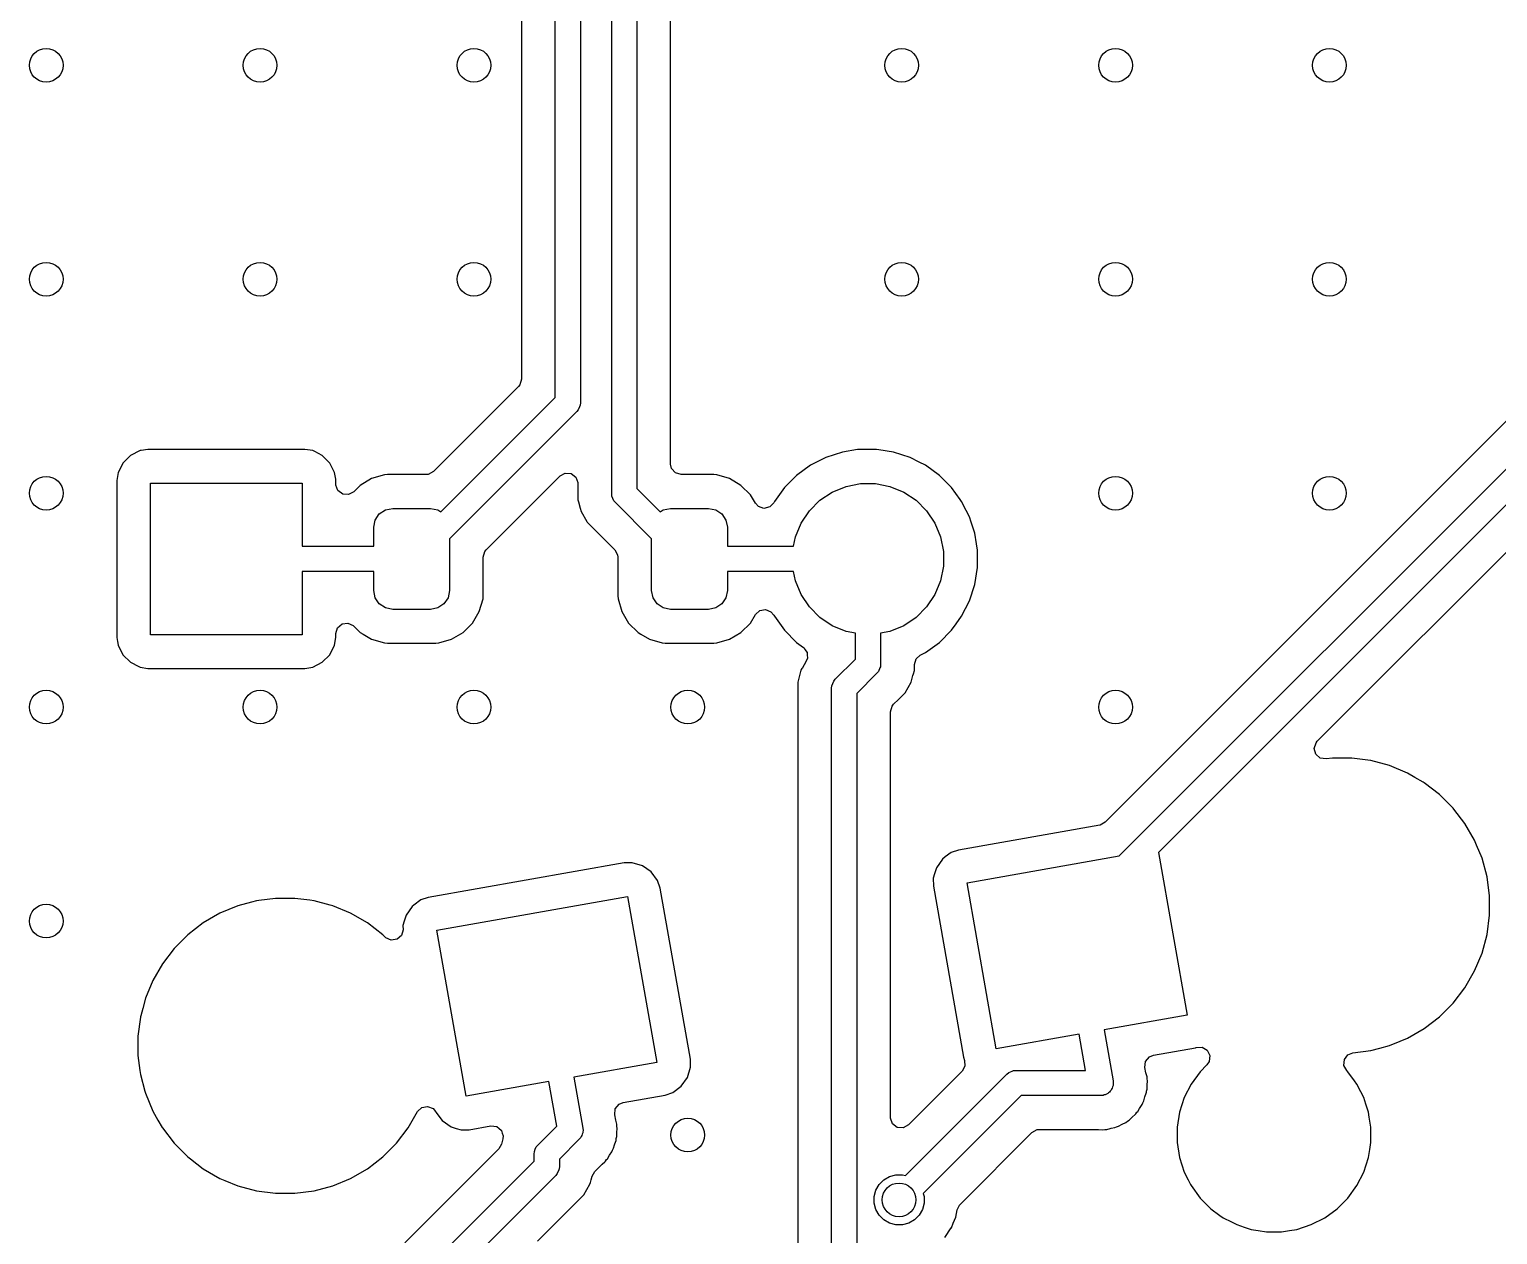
# Model space of a CAD drawing. Extents: x 2.6 to 14.2, y -9.4 to -3.8.
# Drawn here: x 9.775 to 10.462, y -6.277 to -5.714 of the extents above; entities that cross this region are included whole.
import ezdxf

# ---------------------------------------------------------------- set-up
doc = ezdxf.new("R2010")
doc.units = 0
doc.header["$MEASUREMENT"] = 0
doc.layers.add('BLACK', color=7, linetype='CONTINUOUS')

msp = doc.modelspace()

# ---------------------------------------------------------------- linework, layer by layer
at = {"layer": 'BLACK', "linetype": 'CONTINUOUS'}
for p, q in [((10.04763, -5.93076), (10.04763, -5.42686)), ((10.05944, -5.42686), (10.05944, -5.92832)), ((10.0752, -5.91698), (10.0752, -5.43543)), ((10.02121, -5.88579), (10.02121, -5.46795)), ((10.03302, -5.46795), (10.03302, -5.88824)), ((10.00544, -5.47653), (10.00544, -5.87724)), ((10.28496, -6.1001), (10.57408, -5.81098)), ((10.5807, -5.82106), (10.30326, -6.0985)), ((10.52898, -5.83378), (10.27842, -6.08434)), ((10.37758, -6.04648), (10.5858, -5.83826)), ((10.00401, -5.88069), (9.96427, -5.92043)), ((10.00467, -5.87988), (10.00401, -5.88069)), ((10.00544, -5.87724), (10.00467, -5.87988)), ((9.96775, -5.93924), (10.02121, -5.88579)), ((10.03261, -5.89011), (10.03202, -5.89152)), ((10.03291, -5.88939), (10.03261, -5.89011)), ((10.03302, -5.88824), (10.03291, -5.88939)), ((10.03129, -5.89241), (9.97181, -5.95189)), ((10.03202, -5.89152), (10.03129, -5.89241)), ((9.82712, -5.91064), (9.82267, -5.9129)), ((9.82762, -5.91056), (9.82712, -5.91064)), ((9.83081, -5.91005), (9.82762, -5.91056)), ((9.90416, -5.91005), (9.83081, -5.91005)), ((9.90785, -5.91064), (9.90416, -5.91005)), ((9.90881, -5.91112), (9.90785, -5.91064)), ((10.1625, -5.9102), (10.15549, -5.91131)), ((10.16345, -5.91005), (10.1625, -5.9102)), ((10.17151, -5.91005), (10.16345, -5.91005)), ((10.1726, -5.91022), (10.17151, -5.91005)), ((10.17947, -5.91131), (10.1726, -5.91022)), ((9.81899, -5.91672), (9.81687, -5.92089)), ((9.81914, -5.91644), (9.81899, -5.91672)), ((9.82267, -5.9129), (9.81914, -5.91644)), ((9.81914, -5.91644), (9.81914, -5.91644)), ((9.81914, -5.91644), (9.81914, -5.91644)), ((9.82267, -5.9129), (9.82267, -5.9129)), ((9.82267, -5.9129), (9.82267, -5.9129)), ((9.9123, -5.9129), (9.90881, -5.91112)), ((9.91583, -5.91644), (9.9123, -5.9129)), ((9.9123, -5.9129), (9.9123, -5.9129)), ((9.9123, -5.9129), (9.9123, -5.9129)), ((9.9181, -5.92089), (9.91583, -5.91644)), ((9.91583, -5.91644), (9.91583, -5.91644)), ((9.91583, -5.91644), (9.91583, -5.91644)), ((10.07565, -5.91901), (10.0752, -5.91698)), ((10.14065, -5.91746), (10.13413, -5.9222)), ((10.14783, -5.9138), (10.14065, -5.91746)), ((10.15549, -5.91131), (10.14783, -5.9138)), ((10.18714, -5.9138), (10.17947, -5.91131)), ((10.19146, -5.916), (10.18714, -5.9138)), ((10.19432, -5.91746), (10.19146, -5.916)), ((10.20084, -5.9222), (10.19432, -5.91746)), ((10.19432, -5.91746), (10.19432, -5.91746)), ((10.19432, -5.91746), (10.19432, -5.91746)), ((9.81687, -5.92089), (9.81628, -5.92458)), ((9.81628, -5.92458), (9.81628, -5.99793)), ((9.91859, -5.92398), (9.9181, -5.92089)), ((9.91868, -5.92458), (9.91859, -5.92398)), ((9.91868, -5.92643), (9.91868, -5.92458)), ((9.93538, -5.92371), (9.93003, -5.92688)), ((9.94136, -5.92197), (9.93538, -5.92371)), ((9.93538, -5.92371), (9.93538, -5.92371)), ((9.94275, -5.92186), (9.94136, -5.92197)), ((9.96082, -5.92186), (9.94275, -5.92186)), ((9.94275, -5.92186), (9.94275, -5.92186)), ((9.96185, -5.92175), (9.96082, -5.92186)), ((9.96427, -5.92043), (9.96185, -5.92175)), ((9.98901, -5.95699), (10.02352, -5.92248)), ((10.02352, -5.92248), (10.02594, -5.92116)), ((10.02594, -5.92116), (10.02868, -5.92135)), ((10.02868, -5.92135), (10.03088, -5.923)), ((10.03088, -5.923), (10.03185, -5.92558)), ((10.07745, -5.92109), (10.07565, -5.91901)), ((10.08009, -5.92186), (10.07745, -5.92109)), ((10.09536, -5.92186), (10.08009, -5.92186)), ((10.09676, -5.92197), (10.09536, -5.92186)), ((10.09536, -5.92186), (10.09536, -5.92186)), ((10.10274, -5.92371), (10.09676, -5.92197)), ((10.09676, -5.92197), (10.09676, -5.92197)), ((10.10809, -5.92688), (10.10274, -5.92371)), ((10.10274, -5.92371), (10.10274, -5.92371)), ((10.13413, -5.9222), (10.12843, -5.9279)), ((10.20654, -5.9279), (10.20084, -5.9222)), ((9.83205, -5.99669), (9.83205, -5.92582)), ((9.83205, -5.92582), (9.90292, -5.92582)), ((9.90292, -5.92582), (9.90292, -5.95535)), ((9.9187, -5.92678), (9.91868, -5.92643)), ((9.91966, -5.92936), (9.9187, -5.92678)), ((9.92186, -5.93101), (9.91966, -5.92936)), ((9.9246, -5.9312), (9.92186, -5.93101)), ((9.92702, -5.92988), (9.9246, -5.9312)), ((9.93003, -5.92688), (9.92702, -5.92988)), ((9.93003, -5.92688), (9.93003, -5.92688)), ((10.03185, -5.92558), (10.03186, -5.92593)), ((10.03186, -5.92593), (10.03186, -5.93362)), ((10.04774, -5.93192), (10.04763, -5.93076)), ((10.05944, -5.92832), (10.07036, -5.93924)), ((10.11249, -5.93127), (10.10809, -5.92688)), ((10.10809, -5.92688), (10.10809, -5.92688)), ((10.11435, -5.93442), (10.11249, -5.93127)), ((10.11249, -5.93127), (10.11249, -5.93127)), ((10.11249, -5.93127), (10.11249, -5.93127)), ((10.12843, -5.9279), (10.12369, -5.93442)), ((10.14501, -5.93386), (10.15078, -5.93)), ((10.15078, -5.93), (10.1572, -5.92734)), ((10.1572, -5.92734), (10.16401, -5.92599)), ((10.16401, -5.92599), (10.17096, -5.92599)), ((10.17096, -5.92599), (10.17777, -5.92734)), ((10.17777, -5.92734), (10.18419, -5.93)), ((10.18419, -5.93), (10.18996, -5.93386)), ((10.21057, -5.93345), (10.20654, -5.9279)), ((9.93898, -5.94022), (9.94185, -5.9383)), ((9.94185, -5.9383), (9.94524, -5.93763)), ((9.94524, -5.93763), (9.96296, -5.93763)), ((9.96296, -5.93763), (9.96635, -5.9383)), ((9.96635, -5.9383), (9.96775, -5.93924)), ((10.03186, -5.93362), (10.0321, -5.93451)), ((10.0321, -5.93451), (10.03292, -5.93756)), ((10.03292, -5.93756), (10.03334, -5.93913)), ((10.04862, -5.93404), (10.04774, -5.93192)), ((10.04936, -5.93494), (10.04862, -5.93404)), ((10.0663, -5.95189), (10.04936, -5.93494)), ((10.07036, -5.93924), (10.07177, -5.9383)), ((10.07177, -5.9383), (10.07516, -5.93763)), ((10.07516, -5.93763), (10.09288, -5.93763)), ((10.09288, -5.93763), (10.09627, -5.9383)), ((10.09627, -5.9383), (10.09914, -5.94022)), ((10.11485, -5.93526), (10.11435, -5.93442)), ((10.11624, -5.93677), (10.11485, -5.93526)), ((10.11884, -5.93765), (10.11624, -5.93677)), ((10.12151, -5.93699), (10.11884, -5.93765)), ((10.1234, -5.93499), (10.12151, -5.93699)), ((10.12369, -5.93442), (10.1234, -5.93499)), ((10.14009, -5.93877), (10.14501, -5.93386)), ((10.18996, -5.93386), (10.19487, -5.93877)), ((10.21128, -5.93442), (10.21057, -5.93345)), ((10.21341, -5.9386), (10.21128, -5.93442)), ((9.93638, -5.94649), (9.93706, -5.9431)), ((9.93706, -5.9431), (9.93898, -5.94022)), ((10.03334, -5.93913), (10.03334, -5.93913)), ((10.03334, -5.93913), (10.03601, -5.94376)), ((10.03601, -5.94376), (10.03619, -5.94407)), ((10.03619, -5.94407), (10.03619, -5.94407)), ((10.03619, -5.94407), (10.04911, -5.95699)), ((10.09914, -5.94022), (10.10106, -5.9431)), ((10.10106, -5.9431), (10.10174, -5.94649)), ((10.13358, -5.95097), (10.13624, -5.94455)), ((10.13624, -5.94455), (10.14009, -5.93877)), ((10.19487, -5.93877), (10.19873, -5.94455)), ((10.19873, -5.94455), (10.20139, -5.95097)), ((10.21493, -5.9416), (10.21341, -5.9386)), ((10.21574, -5.94407), (10.21493, -5.9416)), ((10.21493, -5.9416), (10.21493, -5.9416)), ((10.21493, -5.9416), (10.21493, -5.9416)), ((10.21742, -5.94926), (10.21574, -5.94407)), ((9.93638, -5.95535), (9.93638, -5.94649)), ((9.97181, -5.95189), (9.97181, -5.97602)), ((10.0663, -5.97602), (10.0663, -5.95189)), ((10.10174, -5.94649), (10.10174, -5.95535)), ((10.13271, -5.95535), (10.13358, -5.95097)), ((10.20139, -5.95097), (10.20275, -5.95778)), ((10.2182, -5.95419), (10.21742, -5.94926)), ((9.90292, -5.95535), (9.93638, -5.95535)), ((9.98758, -5.96044), (9.98836, -5.9578)), ((9.98836, -5.9578), (9.98901, -5.95699)), ((10.04911, -5.95699), (10.05042, -5.9594)), ((10.10174, -5.95535), (10.13271, -5.95535)), ((10.20275, -5.95778), (10.20275, -5.96472)), ((10.21869, -5.95722), (10.2182, -5.95419)), ((10.21869, -5.96528), (10.21869, -5.95722)), ((9.98758, -5.9785), (9.98758, -5.96044)), ((10.05042, -5.9594), (10.05054, -5.96044)), ((10.05054, -5.96044), (10.05054, -5.9785)), ((10.20275, -5.96472), (10.20139, -5.97154)), ((10.21742, -5.97324), (10.21869, -5.96528)), ((9.90685, -5.96716), (9.90292, -5.96716)), ((9.90292, -5.96716), (9.90292, -5.99669)), ((9.93638, -5.96716), (9.90685, -5.96716)), ((9.93638, -5.97602), (9.93638, -5.96716)), ((10.12634, -5.96716), (10.10174, -5.96716)), ((10.10174, -5.96716), (10.10174, -5.97602)), ((10.13271, -5.96716), (10.12634, -5.96716)), ((10.13358, -5.97154), (10.13271, -5.96716)), ((10.13624, -5.97795), (10.13358, -5.97154)), ((10.20139, -5.97154), (10.19873, -5.97795)), ((9.93706, -5.97941), (9.93638, -5.97602)), ((9.93898, -5.98228), (9.93706, -5.97941)), ((9.97114, -5.97941), (9.96922, -5.98228)), ((9.97181, -5.97602), (9.97114, -5.97941)), ((9.98747, -5.9799), (9.98758, -5.9785)), ((10.05054, -5.9785), (10.05054, -5.9785)), ((10.05054, -5.9785), (10.05065, -5.9799)), ((10.06698, -5.97941), (10.0663, -5.97602)), ((10.0689, -5.98228), (10.06698, -5.97941)), ((10.10106, -5.97941), (10.09914, -5.98228)), ((10.10174, -5.97602), (10.10106, -5.97941)), ((10.14009, -5.98373), (10.13624, -5.97795)), ((10.19873, -5.97795), (10.19487, -5.98373)), ((10.21493, -5.98091), (10.21742, -5.97324)), ((9.94185, -5.9842), (9.93898, -5.98228)), ((9.94524, -5.98487), (9.94185, -5.9842)), ((9.96296, -5.98487), (9.94524, -5.98487)), ((9.96635, -5.9842), (9.96296, -5.98487)), ((9.96922, -5.98228), (9.96635, -5.9842)), ((9.98257, -5.99123), (9.98574, -5.98587)), ((9.98574, -5.98587), (9.98747, -5.9799)), ((10.05065, -5.9799), (10.05238, -5.98587)), ((10.05238, -5.98587), (10.05238, -5.98587)), ((10.05238, -5.98587), (10.05555, -5.99123)), ((10.07177, -5.9842), (10.0689, -5.98228)), ((10.07516, -5.98487), (10.07177, -5.9842)), ((10.09288, -5.98487), (10.07516, -5.98487)), ((10.09627, -5.9842), (10.09288, -5.98487)), ((10.09914, -5.98228), (10.09627, -5.9842)), ((10.11485, -5.98724), (10.11686, -5.98537)), ((10.11686, -5.98537), (10.11957, -5.98487)), ((10.11957, -5.98487), (10.12211, -5.98592)), ((10.12211, -5.98592), (10.1234, -5.98751)), ((10.14501, -5.98864), (10.14009, -5.98373)), ((10.19487, -5.98373), (10.18996, -5.98864)), ((10.21128, -5.98809), (10.21493, -5.98091)), ((9.91946, -5.99343), (9.92154, -5.99163)), ((9.92154, -5.99163), (9.92426, -5.99124)), ((9.92426, -5.99124), (9.92676, -5.99238)), ((9.92676, -5.99238), (9.92702, -5.99262)), ((9.92702, -5.99262), (9.93003, -5.99563)), ((9.97817, -5.99563), (9.98257, -5.99123)), ((10.05555, -5.99123), (10.05555, -5.99123)), ((10.05555, -5.99123), (10.05995, -5.99563)), ((10.10809, -5.99563), (10.11249, -5.99123)), ((10.11249, -5.99123), (10.11485, -5.98724)), ((10.1234, -5.98751), (10.12369, -5.98809)), ((10.12369, -5.98809), (10.12843, -5.99461)), ((10.15078, -5.9925), (10.14501, -5.98864)), ((10.1572, -5.99516), (10.15078, -5.9925)), ((10.18419, -5.9925), (10.17777, -5.99516)), ((10.18996, -5.98864), (10.18419, -5.9925)), ((10.20654, -5.99461), (10.20876, -5.99155)), ((10.20876, -5.99155), (10.21128, -5.98809)), ((9.81628, -5.99793), (9.81659, -5.99987)), ((9.81659, -5.99987), (9.81687, -6.00162)), ((9.90292, -5.99669), (9.83205, -5.99669)), ((9.9181, -6.00162), (9.91868, -5.99793)), ((9.91868, -5.99607), (9.91946, -5.99343)), ((9.91868, -5.99793), (9.91868, -5.99607)), ((9.93003, -5.99563), (9.93003, -5.99563)), ((9.93003, -5.99563), (9.93136, -5.99642)), ((9.93136, -5.99642), (9.93538, -5.9988)), ((9.93538, -5.9988), (9.94136, -6.00053)), ((9.96684, -6.00053), (9.97281, -5.9988)), ((9.97281, -5.9988), (9.97817, -5.99563)), ((10.05995, -5.99563), (10.05995, -5.99563)), ((10.05995, -5.99563), (10.06128, -5.99642)), ((10.06128, -5.99642), (10.0653, -5.9988)), ((10.0653, -5.9988), (10.07128, -6.00053)), ((10.09676, -6.00053), (10.10274, -5.9988)), ((10.10274, -5.9988), (10.10809, -5.99563)), ((10.12843, -5.99461), (10.13413, -6.00031)), ((10.16158, -5.99603), (10.1572, -5.99516)), ((10.16158, -6.00809), (10.16158, -5.99603)), ((10.17777, -5.99516), (10.17339, -5.99603)), ((10.17339, -5.99603), (10.17339, -6.01053)), ((10.20084, -6.00031), (10.20654, -5.99461)), ((10.20654, -5.99461), (10.20654, -5.99461)), ((10.20654, -5.99461), (10.20654, -5.99461)), ((9.81687, -6.00162), (9.81914, -6.00607)), ((9.81914, -6.00607), (9.81914, -6.00607)), ((9.81914, -6.00607), (9.81914, -6.00607)), ((9.81914, -6.00607), (9.82267, -6.0096)), ((9.9123, -6.0096), (9.91583, -6.00607)), ((9.91583, -6.00607), (9.9181, -6.00162)), ((9.9181, -6.00162), (9.9181, -6.00162)), ((9.9181, -6.00162), (9.9181, -6.00162)), ((9.94136, -6.00053), (9.94275, -6.00064)), ((9.94275, -6.00064), (9.96544, -6.00064)), ((9.96544, -6.00064), (9.96684, -6.00053)), ((10.07128, -6.00053), (10.07267, -6.00064)), ((10.07267, -6.00064), (10.09536, -6.00064)), ((10.09536, -6.00064), (10.09676, -6.00053)), ((10.13413, -6.00031), (10.13728, -6.0026)), ((10.13728, -6.0026), (10.13734, -6.00267)), ((10.13734, -6.00267), (10.13743, -6.00271)), ((10.13743, -6.00271), (10.13818, -6.00376)), ((10.13818, -6.00376), (10.13896, -6.00478)), ((10.13896, -6.00478), (10.13897, -6.00487)), ((10.13897, -6.00487), (10.13903, -6.00495)), ((10.13903, -6.00495), (10.13909, -6.00623)), ((10.13909, -6.00623), (10.1392, -6.00752)), ((10.18993, -6.00803), (10.19182, -6.00631)), ((10.19182, -6.00631), (10.19432, -6.00504)), ((10.19432, -6.00504), (10.20084, -6.00031)), ((9.82267, -6.0096), (9.82267, -6.0096)), ((9.82267, -6.0096), (9.82267, -6.0096)), ((9.82267, -6.0096), (9.82662, -6.01161)), ((9.82662, -6.01161), (9.82712, -6.01187)), ((9.82712, -6.01187), (9.83081, -6.01245)), ((9.83081, -6.01245), (9.83081, -6.01245)), ((9.83081, -6.01245), (9.90416, -6.01245)), ((9.90416, -6.01245), (9.90785, -6.01187)), ((9.90785, -6.01187), (9.9123, -6.0096)), ((10.13615, -6.0133), (10.13467, -6.01882)), ((10.13658, -6.01256), (10.13615, -6.0133)), ((10.13615, -6.0133), (10.13615, -6.0133)), ((10.13615, -6.0133), (10.13615, -6.0133)), ((10.13665, -6.01244), (10.13658, -6.01256)), ((10.13864, -6.00899), (10.13665, -6.01244)), ((10.13665, -6.01244), (10.13665, -6.01244)), ((10.13916, -6.0077), (10.13864, -6.00899)), ((10.1392, -6.00752), (10.13916, -6.00763)), ((10.13916, -6.00763), (10.13916, -6.0077)), ((10.15217, -6.01749), (10.16158, -6.00809)), ((10.17239, -6.01381), (10.17166, -6.01471)), ((10.17308, -6.01216), (10.17239, -6.01381)), ((10.17328, -6.01168), (10.17308, -6.01216)), ((10.17339, -6.01053), (10.17328, -6.01168)), ((10.18875, -6.0149), (10.18916, -6.01338)), ((10.18916, -6.01066), (10.18993, -6.00803)), ((10.18916, -6.01338), (10.18916, -6.01066)), ((10.13467, -6.01882), (10.13467, -6.01882)), ((10.13467, -6.01882), (10.13467, -6.64155)), ((10.15044, -6.02167), (10.15055, -6.02052)), ((10.15055, -6.02052), (10.15099, -6.01946)), ((10.15099, -6.01946), (10.15144, -6.01839)), ((10.15144, -6.01839), (10.15217, -6.01749)), ((10.17166, -6.01471), (10.16225, -6.02412)), ((10.18483, -6.02384), (10.18768, -6.0189)), ((10.18768, -6.0189), (10.18818, -6.01702)), ((10.18818, -6.01702), (10.18852, -6.01577)), ((10.18852, -6.01577), (10.18875, -6.0149)), ((10.15044, -6.6387), (10.15044, -6.02167)), ((10.16225, -6.02412), (10.16225, -6.63625)), ((10.17945, -6.02922), (10.18173, -6.02694)), ((10.18173, -6.02694), (10.18483, -6.02384)), ((10.17802, -6.03267), (10.17879, -6.03003)), ((10.17802, -6.22238), (10.17802, -6.03267)), ((10.17879, -6.03003), (10.17945, -6.02922)), ((10.37615, -6.04987), (10.37696, -6.04724)), ((10.37696, -6.04724), (10.37758, -6.04648)), ((10.37689, -6.05252), (10.37615, -6.04987)), ((10.37895, -6.05435), (10.37689, -6.05252)), ((10.38167, -6.05477), (10.37895, -6.05435)), ((10.38467, -6.05438), (10.38167, -6.05477)), ((10.3937, -6.05438), (10.38467, -6.05438)), ((10.38467, -6.05438), (10.38467, -6.05438)), ((10.38467, -6.05438), (10.38467, -6.05438)), ((10.40116, -6.05536), (10.3937, -6.05438)), ((10.3937, -6.05438), (10.3937, -6.05438)), ((10.40266, -6.05556), (10.40116, -6.05536)), ((10.41139, -6.05789), (10.40266, -6.05556)), ((10.41973, -6.06135), (10.41139, -6.05789)), ((10.42324, -6.06337), (10.41973, -6.06135)), ((10.41973, -6.06135), (10.41973, -6.06135)), ((10.42705, -6.06558), (10.42324, -6.06337)), ((10.42756, -6.06587), (10.42705, -6.06558)), ((10.43472, -6.07137), (10.42756, -6.06587)), ((10.44111, -6.07776), (10.43472, -6.07137)), ((10.43472, -6.07137), (10.43472, -6.07137)), ((10.44144, -6.07818), (10.44111, -6.07776)), ((10.44111, -6.07776), (10.44111, -6.07776)), ((10.44111, -6.07776), (10.44111, -6.07776)), ((10.44661, -6.08492), (10.44144, -6.07818)), ((10.27581, -6.0857), (10.20985, -6.09733)), ((10.276, -6.08566), (10.27581, -6.0857)), ((10.27842, -6.08434), (10.276, -6.08566)), ((10.45113, -6.09275), (10.44661, -6.08492)), ((10.44661, -6.08492), (10.44661, -6.08492)), ((10.44661, -6.08492), (10.44661, -6.08492)), ((10.45208, -6.09506), (10.45113, -6.09275)), ((10.45113, -6.09275), (10.45113, -6.09275)), ((10.45113, -6.09275), (10.45113, -6.09275)), ((10.45459, -6.10109), (10.45208, -6.09506)), ((10.20232, -6.10155), (10.19946, -6.10564)), ((10.20363, -6.10057), (10.20232, -6.10155)), ((10.20631, -6.09855), (10.20363, -6.10057)), ((10.20985, -6.09733), (10.20631, -6.09855)), ((10.20985, -6.09733), (10.20985, -6.09733)), ((10.21381, -6.11264), (10.28496, -6.1001)), ((10.30326, -6.0985), (10.31665, -6.17446)), ((10.45692, -6.10982), (10.45459, -6.10109)), ((10.05351, -6.10331), (9.96189, -6.11946)), ((10.05725, -6.10324), (10.05351, -6.10331)), ((10.05351, -6.10331), (10.05351, -6.10331)), ((10.06203, -6.1047), (10.05725, -6.10324)), ((10.06612, -6.10757), (10.06203, -6.1047)), ((10.06203, -6.1047), (10.06203, -6.1047)), ((10.06912, -6.11156), (10.06612, -6.10757)), ((10.06612, -6.10757), (10.06612, -6.10757)), ((10.19858, -6.1085), (10.198, -6.11042)), ((10.19946, -6.10564), (10.19858, -6.1085)), ((10.4581, -6.11878), (10.45692, -6.10982)), ((10.07034, -6.11509), (10.06912, -6.11156)), ((10.08444, -6.19508), (10.07034, -6.11509)), ((10.198, -6.11042), (10.198, -6.11042)), ((10.198, -6.11042), (10.19806, -6.11416)), ((10.19806, -6.11416), (10.19806, -6.11416)), ((10.19806, -6.11416), (10.21217, -6.19415)), ((10.22748, -6.19019), (10.21381, -6.11264)), ((9.87283, -6.12344), (9.86448, -6.1269)), ((9.8793, -6.1217), (9.87283, -6.12344)), ((9.88156, -6.1211), (9.8793, -6.1217)), ((9.88259, -6.12097), (9.88156, -6.1211)), ((9.89051, -6.11992), (9.88259, -6.12097)), ((9.89955, -6.11992), (9.89051, -6.11992)), ((9.89051, -6.11992), (9.89051, -6.11992)), ((9.90643, -6.12083), (9.89955, -6.11992)), ((9.89955, -6.11992), (9.89955, -6.11992)), ((9.9085, -6.1211), (9.90643, -6.12083)), ((9.91606, -6.12313), (9.9085, -6.1211)), ((9.91723, -6.12344), (9.91606, -6.12313)), ((9.92558, -6.1269), (9.91723, -6.12344)), ((9.95437, -6.12369), (9.9515, -6.12778)), ((9.95511, -6.12313), (9.95437, -6.12369)), ((9.95836, -6.12068), (9.95511, -6.12313)), ((9.96189, -6.11946), (9.95836, -6.12068)), ((9.96189, -6.11946), (9.96189, -6.11946)), ((9.96585, -6.13477), (10.05503, -6.11905)), ((10.05503, -6.11905), (10.0687, -6.19659)), ((10.4581, -6.12781), (10.4581, -6.11878)), ((9.86448, -6.1269), (9.85666, -6.13141)), ((9.86448, -6.1269), (9.86448, -6.1269)), ((9.9334, -6.13141), (9.92558, -6.1269)), ((9.92558, -6.1269), (9.92558, -6.1269)), ((9.95066, -6.13052), (9.95004, -6.13255)), ((9.9515, -6.12778), (9.95066, -6.13052)), ((10.45692, -6.13677), (10.4581, -6.12781)), ((9.84949, -6.13691), (9.8431, -6.1433)), ((9.85666, -6.13141), (9.84949, -6.13691)), ((9.94057, -6.13691), (9.9334, -6.13141)), ((9.94175, -6.13809), (9.94057, -6.13691)), ((9.94057, -6.13691), (9.94057, -6.13691)), ((9.94935, -6.1372), (9.9473, -6.13904)), ((9.95008, -6.13455), (9.94935, -6.1372)), ((9.95004, -6.13255), (9.95004, -6.13255)), ((9.95004, -6.13255), (9.95008, -6.13455)), ((9.97953, -6.21232), (9.96585, -6.13477)), ((10.45459, -6.1455), (10.45692, -6.13677)), ((9.8431, -6.1433), (9.83761, -6.15047)), ((9.94207, -6.13838), (9.94175, -6.13809)), ((9.94459, -6.13948), (9.94207, -6.13838)), ((9.9473, -6.13904), (9.94459, -6.13948)), ((9.83761, -6.15047), (9.83309, -6.15829)), ((10.45113, -6.15384), (10.45459, -6.1455)), ((10.44661, -6.16167), (10.45113, -6.15384)), ((9.83309, -6.15829), (9.82963, -6.16664)), ((9.83309, -6.15829), (9.83309, -6.15829)), ((10.44111, -6.16883), (10.44661, -6.16167)), ((9.82834, -6.17147), (9.82742, -6.1749)), ((9.82963, -6.16664), (9.82834, -6.17147)), ((10.43472, -6.17522), (10.44111, -6.16883)), ((10.44111, -6.16883), (10.44111, -6.16883)), ((10.44111, -6.16883), (10.44111, -6.16883)), ((9.82729, -6.17537), (9.82611, -6.18432)), ((9.82742, -6.1749), (9.82729, -6.17536)), ((9.82729, -6.17536), (9.82729, -6.17537)), ((10.31665, -6.17446), (10.27788, -6.1813)), ((10.42756, -6.18072), (10.43472, -6.17522)), ((10.43472, -6.17522), (10.43472, -6.17522)), ((10.43472, -6.17522), (10.43472, -6.17522)), ((9.82611, -6.18432), (9.82611, -6.19336)), ((10.26625, -6.18335), (10.22748, -6.19019)), ((10.26924, -6.20032), (10.26625, -6.18335)), ((10.27788, -6.1813), (10.28209, -6.2052)), ((10.41638, -6.18663), (10.4197, -6.18525)), ((10.4197, -6.18525), (10.41973, -6.18524)), ((10.41973, -6.18524), (10.42756, -6.18072)), ((10.41973, -6.18524), (10.41973, -6.18524)), ((10.41973, -6.18524), (10.41973, -6.18524)), ((10.30095, -6.19324), (10.32061, -6.18978)), ((10.32061, -6.18978), (10.32094, -6.18966)), ((10.32094, -6.18966), (10.32369, -6.18954)), ((10.32369, -6.18954), (10.32607, -6.19092)), ((10.32607, -6.19092), (10.32732, -6.19336)), ((10.39188, -6.19308), (10.39417, -6.19215)), ((10.39417, -6.19215), (10.40266, -6.19103)), ((10.40266, -6.19103), (10.40681, -6.18992)), ((10.40681, -6.18992), (10.41139, -6.18869)), ((10.41139, -6.18869), (10.41638, -6.18663)), ((9.82611, -6.19336), (9.82704, -6.20041)), ((10.0687, -6.19659), (10.02993, -6.20343)), ((10.08305, -6.20359), (10.08451, -6.19882)), ((10.08451, -6.19882), (10.08444, -6.19508)), ((10.2128, -6.19838), (10.21151, -6.20067)), ((10.21217, -6.19415), (10.21217, -6.19415)), ((10.21217, -6.19415), (10.21268, -6.19563)), ((10.21268, -6.19563), (10.2128, -6.19838)), ((10.29699, -6.1989), (10.2973, -6.19616)), ((10.29746, -6.20153), (10.29699, -6.1989)), ((10.2973, -6.19616), (10.29903, -6.19403)), ((10.29903, -6.19403), (10.30095, -6.19324)), ((10.32598, -6.19773), (10.32276, -6.20095)), ((10.32706, -6.1961), (10.32598, -6.19773)), ((10.32732, -6.19336), (10.32706, -6.1961)), ((10.39003, -6.19803), (10.39023, -6.19529)), ((10.39135, -6.20044), (10.39003, -6.19803)), ((10.39023, -6.19529), (10.39188, -6.19308)), ((9.82704, -6.20041), (9.82729, -6.20231)), ((9.82729, -6.20231), (9.82938, -6.21009)), ((10.01829, -6.20548), (9.97953, -6.21232)), ((10.02197, -6.22636), (10.01829, -6.20548)), ((10.02993, -6.20343), (10.03414, -6.22733)), ((10.08018, -6.20768), (10.08305, -6.20359)), ((10.18498, -6.24951), (10.23243, -6.20205)), ((10.21151, -6.20067), (10.18635, -6.22583)), ((10.23243, -6.20205), (10.23333, -6.20132)), ((10.23333, -6.20132), (10.23483, -6.20069)), ((10.23483, -6.20069), (10.23546, -6.20044)), ((10.23546, -6.20044), (10.23661, -6.20032)), ((10.23661, -6.20032), (10.26924, -6.20032)), ((10.28209, -6.2052), (10.28218, -6.20636)), ((10.29795, -6.20337), (10.29746, -6.20153)), ((10.29795, -6.20433), (10.29795, -6.20337)), ((10.29812, -6.20528), (10.29795, -6.20433)), ((10.29795, -6.20718), (10.29812, -6.20528)), ((10.32276, -6.20095), (10.31857, -6.20672)), ((10.39186, -6.20095), (10.39135, -6.20044)), ((10.395, -6.20528), (10.39186, -6.20095)), ((10.39186, -6.20095), (10.39186, -6.20095)), ((10.39605, -6.20672), (10.395, -6.20528)), ((9.82938, -6.21009), (9.82963, -6.21104)), ((9.82963, -6.21104), (9.83309, -6.21939)), ((10.053, -6.21537), (10.07266, -6.21191)), ((10.07266, -6.21191), (10.0762, -6.21069)), ((10.0762, -6.21069), (10.08018, -6.20768)), ((10.23906, -6.21213), (10.19333, -6.25786)), ((10.27628, -6.21213), (10.23906, -6.21213)), ((10.27743, -6.21202), (10.27628, -6.21213)), ((10.27791, -6.21182), (10.27743, -6.21202)), ((10.27842, -6.21173), (10.27791, -6.21182)), ((10.27896, -6.21139), (10.27842, -6.21173)), ((10.27956, -6.21114), (10.27896, -6.21139)), ((10.27992, -6.21077), (10.27956, -6.21114)), ((10.28036, -6.21049), (10.27992, -6.21077)), ((10.28073, -6.20997), (10.28036, -6.21049)), ((10.28119, -6.20951), (10.28073, -6.20997)), ((10.28138, -6.20903), (10.28119, -6.20951)), ((10.28168, -6.20861), (10.28138, -6.20903)), ((10.28182, -6.20798), (10.28168, -6.20861)), ((10.28207, -6.20738), (10.28182, -6.20798)), ((10.28218, -6.20636), (10.28207, -6.20686)), ((10.28207, -6.20686), (10.28207, -6.20738)), ((10.29647, -6.21459), (10.29697, -6.21275)), ((10.29697, -6.21275), (10.29762, -6.21096)), ((10.29762, -6.21096), (10.29766, -6.21043)), ((10.29766, -6.21043), (10.2977, -6.21001)), ((10.29766, -6.21043), (10.29766, -6.21043)), ((10.2977, -6.21001), (10.29795, -6.20908)), ((10.29795, -6.20908), (10.29795, -6.20718)), ((10.31857, -6.20672), (10.31533, -6.21307)), ((10.39786, -6.21027), (10.39605, -6.20672)), ((10.39929, -6.21307), (10.39786, -6.21027)), ((9.83309, -6.21939), (9.83309, -6.21939)), ((9.83309, -6.21939), (9.8355, -6.22357)), ((9.95246, -6.22721), (9.95685, -6.21959)), ((9.95685, -6.21959), (9.95884, -6.21769)), ((9.95884, -6.21769), (9.96155, -6.21717)), ((9.96155, -6.21717), (9.9641, -6.2182)), ((9.9641, -6.2182), (9.9652, -6.21951)), ((9.9652, -6.21951), (9.9652, -6.21951)), ((9.9652, -6.21951), (9.96523, -6.21955)), ((9.96523, -6.21955), (9.96539, -6.21974)), ((9.96539, -6.21974), (9.96543, -6.21981)), ((9.96543, -6.21981), (9.96844, -6.2238)), ((10.04904, -6.22103), (10.04934, -6.2183)), ((10.04934, -6.2183), (10.05108, -6.21616)), ((10.05108, -6.21616), (10.053, -6.21537)), ((10.2927, -6.22056), (10.29324, -6.21991)), ((10.29324, -6.21991), (10.29362, -6.21954)), ((10.29362, -6.21954), (10.29447, -6.21807)), ((10.29447, -6.21807), (10.29469, -6.21771)), ((10.29469, -6.21771), (10.29567, -6.21632)), ((10.29567, -6.21632), (10.29599, -6.21542)), ((10.29599, -6.21542), (10.29647, -6.21459)), ((10.31313, -6.21985), (10.31201, -6.22689)), ((10.31533, -6.21307), (10.31313, -6.21985)), ((10.31533, -6.21307), (10.31533, -6.21307)), ((10.40029, -6.21616), (10.39929, -6.21307)), ((10.39929, -6.21307), (10.39929, -6.21307)), ((10.40149, -6.21985), (10.40029, -6.21616)), ((10.40186, -6.2222), (10.40149, -6.21985)), ((9.8355, -6.22357), (9.83749, -6.22701)), ((9.96844, -6.2238), (9.96844, -6.2238)), ((9.96844, -6.2238), (9.97253, -6.22667)), ((9.97253, -6.22667), (9.97253, -6.22667)), ((9.97253, -6.22667), (9.97494, -6.22741)), ((9.98104, -6.22806), (9.99117, -6.22628)), ((9.99117, -6.22628), (9.99119, -6.22628)), ((9.99119, -6.22628), (9.9912, -6.22627)), ((9.9912, -6.22627), (9.99255, -6.22643)), ((9.99255, -6.22643), (9.9939, -6.22658)), ((9.9939, -6.22658), (9.99391, -6.22659)), ((9.99391, -6.22659), (9.99393, -6.2266)), ((9.99393, -6.2266), (9.99498, -6.22746)), ((10.0131, -6.23523), (10.02197, -6.22636)), ((10.0495, -6.22366), (10.04904, -6.22103)), ((10.05, -6.2255), (10.0495, -6.22366)), ((10.05, -6.22646), (10.05, -6.2255)), ((10.05016, -6.22741), (10.05, -6.22646)), ((10.17803, -6.22273), (10.17802, -6.22238)), ((10.17899, -6.22531), (10.17803, -6.22273)), ((10.1812, -6.22696), (10.17899, -6.22531)), ((10.18635, -6.22583), (10.18394, -6.22715)), ((10.28285, -6.22708), (10.28372, -6.22667)), ((10.28372, -6.22667), (10.28464, -6.22642)), ((10.28464, -6.22642), (10.28629, -6.22547)), ((10.28629, -6.22547), (10.28802, -6.22467)), ((10.28802, -6.22467), (10.28875, -6.22405)), ((10.28875, -6.22405), (10.28958, -6.22357)), ((10.28958, -6.22357), (10.29093, -6.22222)), ((10.29093, -6.22222), (10.29239, -6.221)), ((10.29239, -6.221), (10.2927, -6.22056)), ((10.40261, -6.22689), (10.40186, -6.2222)), ((9.83749, -6.22701), (9.83761, -6.22721)), ((9.83761, -6.22721), (9.8431, -6.23438)), ((9.94696, -6.23438), (9.95246, -6.22721)), ((9.97494, -6.22741), (9.9773, -6.22813)), ((9.9773, -6.22813), (9.98104, -6.22806)), ((9.99498, -6.22746), (9.99603, -6.22832)), ((9.99603, -6.22832), (9.99604, -6.22834)), ((9.99604, -6.22834), (9.99606, -6.22835)), ((9.99606, -6.22835), (9.99647, -6.22964)), ((9.99673, -6.23235), (9.99606, -6.23484)), ((9.99647, -6.22964), (9.99689, -6.23093)), ((9.99689, -6.23097), (9.99673, -6.23235)), ((9.99689, -6.23093), (9.99689, -6.23096)), ((9.99689, -6.23096), (9.99689, -6.23097)), ((10.0325, -6.23253), (10.02318, -6.24185)), ((10.03323, -6.23164), (10.0325, -6.23253)), ((10.03343, -6.23116), (10.03323, -6.23164)), ((10.03373, -6.23074), (10.03343, -6.23116)), ((10.03387, -6.23011), (10.03373, -6.23074)), ((10.03411, -6.22951), (10.03387, -6.23011)), ((10.03423, -6.22849), (10.03411, -6.22899)), ((10.03411, -6.22899), (10.03411, -6.22951)), ((10.03414, -6.22733), (10.03423, -6.22849)), ((10.04908, -6.23468), (10.04966, -6.23309)), ((10.04966, -6.23309), (10.04975, -6.23214)), ((10.04975, -6.23214), (10.05, -6.23121)), ((10.05, -6.22931), (10.05016, -6.22741)), ((10.05, -6.23121), (10.05, -6.22931)), ((10.18394, -6.22715), (10.1812, -6.22696)), ((10.21054, -6.26295), (10.24416, -6.22933)), ((10.24416, -6.22933), (10.24657, -6.22801)), ((10.24657, -6.22801), (10.24761, -6.2279)), ((10.24761, -6.2279), (10.27533, -6.2279)), ((10.27533, -6.2279), (10.27723, -6.22807)), ((10.27723, -6.22807), (10.27817, -6.2279)), ((10.27817, -6.2279), (10.27913, -6.2279)), ((10.27913, -6.2279), (10.28077, -6.22746)), ((10.28077, -6.22746), (10.28118, -6.22737)), ((10.28118, -6.22737), (10.28285, -6.22708)), ((10.31201, -6.22689), (10.31201, -6.23402)), ((10.40261, -6.23402), (10.40261, -6.22689)), ((9.8431, -6.23438), (9.84311, -6.23438)), ((9.84311, -6.23438), (9.84949, -6.24076)), ((9.94057, -6.24076), (9.94696, -6.23438)), ((9.94696, -6.23438), (9.94696, -6.23438)), ((9.94696, -6.23438), (9.94696, -6.23438)), ((9.9948, -6.23703), (9.95086, -6.28096)), ((9.99606, -6.23484), (9.9948, -6.23703)), ((10.01137, -6.23941), (10.01148, -6.23825)), ((10.01137, -6.24275), (10.01137, -6.23941)), ((10.01148, -6.23825), (10.01192, -6.23721)), ((10.01192, -6.23721), (10.01237, -6.23612)), ((10.01237, -6.23612), (10.0131, -6.23523)), ((10.04567, -6.24167), (10.04662, -6.24001)), ((10.04662, -6.24001), (10.04771, -6.23845)), ((10.04771, -6.23845), (10.04804, -6.23755)), ((10.04804, -6.23755), (10.04852, -6.23672)), ((10.04852, -6.23672), (10.04896, -6.23509)), ((10.04896, -6.23509), (10.04908, -6.23468)), ((10.31201, -6.23402), (10.31313, -6.24106)), ((10.40149, -6.24106), (10.40209, -6.23729)), ((10.40209, -6.23729), (10.40261, -6.23402)), ((9.84949, -6.24076), (9.84949, -6.24076)), ((9.84949, -6.24076), (9.84949, -6.24076)), ((9.84949, -6.24076), (9.85067, -6.24167)), ((9.85067, -6.24167), (9.85666, -6.24626)), ((9.85666, -6.24626), (9.85666, -6.24626)), ((9.85666, -6.24626), (9.85666, -6.24626)), ((9.85666, -6.24626), (9.86448, -6.25078)), ((9.92558, -6.25078), (9.9334, -6.24626)), ((9.9334, -6.24626), (9.94057, -6.24076)), ((9.94057, -6.24076), (9.94057, -6.24076)), ((9.94057, -6.24076), (9.94057, -6.24076)), ((9.96403, -6.2901), (10.01137, -6.24275)), ((10.02289, -6.24678), (10.02219, -6.24848)), ((10.02307, -6.24635), (10.02289, -6.24678)), ((10.02318, -6.2452), (10.02307, -6.24635)), ((10.02318, -6.24185), (10.02318, -6.2452)), ((10.03975, -6.24758), (10.04283, -6.2445)), ((10.04283, -6.2445), (10.04314, -6.24422)), ((10.04314, -6.24422), (10.04444, -6.24313)), ((10.04444, -6.24313), (10.04474, -6.24269)), ((10.04474, -6.24269), (10.04529, -6.24204)), ((10.04529, -6.24204), (10.04567, -6.24167)), ((10.04567, -6.24167), (10.04567, -6.24167)), ((10.04567, -6.24167), (10.04567, -6.24167)), ((10.31313, -6.24106), (10.31533, -6.24785)), ((10.39929, -6.24785), (10.40149, -6.24106)), ((9.86448, -6.25078), (9.86448, -6.25078)), ((9.86448, -6.25078), (9.86448, -6.25078)), ((9.86448, -6.25078), (9.86683, -6.25175)), ((9.86683, -6.25175), (9.87283, -6.25424)), ((9.87283, -6.25424), (9.88156, -6.25658)), ((9.9085, -6.25658), (9.91723, -6.25424)), ((9.91723, -6.25424), (9.92558, -6.25078)), ((10.02145, -6.24938), (9.97411, -6.29672)), ((10.02219, -6.24848), (10.02145, -6.24938)), ((10.03462, -6.25851), (10.03747, -6.25357)), ((10.03747, -6.25357), (10.03768, -6.25279)), ((10.03768, -6.25279), (10.03769, -6.25277)), ((10.03769, -6.25277), (10.03804, -6.25144)), ((10.03769, -6.25277), (10.03769, -6.25277)), ((10.03804, -6.25144), (10.03849, -6.24977)), ((10.03849, -6.24977), (10.03975, -6.24758)), ((10.17109, -6.25631), (10.17263, -6.25364)), ((10.17263, -6.25364), (10.17481, -6.25146)), ((10.17481, -6.25146), (10.17748, -6.24992)), ((10.17748, -6.24992), (10.18046, -6.24912)), ((10.18046, -6.24912), (10.18355, -6.24912)), ((10.18355, -6.24912), (10.18498, -6.24951)), ((10.31533, -6.24785), (10.31533, -6.24785)), ((10.31533, -6.24785), (10.31719, -6.25149)), ((10.31719, -6.25149), (10.31829, -6.25366)), ((10.31829, -6.25366), (10.31857, -6.2542)), ((10.31857, -6.2542), (10.32276, -6.25997)), ((10.39186, -6.25997), (10.39605, -6.2542)), ((10.39605, -6.2542), (10.39929, -6.24785)), ((9.88156, -6.25658), (9.89051, -6.25776)), ((9.89051, -6.25776), (9.89051, -6.25776)), ((9.89051, -6.25776), (9.89955, -6.25776)), ((9.89955, -6.25776), (9.9085, -6.25658)), ((9.89955, -6.25776), (9.89955, -6.25776)), ((10.01296, -6.28017), (10.03462, -6.25851)), ((10.17029, -6.25929), (10.17109, -6.25631)), ((10.17029, -6.26238), (10.17029, -6.25929)), ((10.19333, -6.25786), (10.19371, -6.25929)), ((10.19371, -6.25929), (10.19371, -6.26238)), ((10.32276, -6.25997), (10.32276, -6.25997)), ((10.32276, -6.25997), (10.3278, -6.26501)), ((10.38682, -6.26501), (10.39186, -6.25997)), ((10.17109, -6.26535), (10.17029, -6.26238)), ((10.17263, -6.26802), (10.17109, -6.26535)), ((10.19292, -6.26535), (10.19137, -6.26802)), ((10.19371, -6.26238), (10.19292, -6.26535)), ((10.20852, -6.26888), (10.20921, -6.26545)), ((10.20921, -6.26545), (10.21048, -6.26301)), ((10.21048, -6.26301), (10.21054, -6.26295)), ((10.3278, -6.26501), (10.3278, -6.26501)), ((10.3278, -6.26501), (10.33207, -6.26811)), ((10.38105, -6.2692), (10.38682, -6.26501)), ((10.17481, -6.2702), (10.17263, -6.26802)), ((10.17748, -6.27175), (10.17481, -6.2702)), ((10.18046, -6.27254), (10.17748, -6.27175)), ((10.18355, -6.27254), (10.18046, -6.27254)), ((10.18652, -6.27175), (10.18355, -6.27254)), ((10.18919, -6.2702), (10.18652, -6.27175)), ((10.19137, -6.26802), (10.18919, -6.2702)), ((10.20343, -6.27842), (10.20644, -6.2739)), ((10.20644, -6.2739), (10.20647, -6.27384)), ((10.20647, -6.27384), (10.20734, -6.27172)), ((10.20734, -6.27172), (10.20852, -6.26888)), ((10.33207, -6.26811), (10.33357, -6.2692)), ((10.33357, -6.2692), (10.33742, -6.27116)), ((10.33742, -6.27116), (10.33992, -6.27243)), ((10.33992, -6.27243), (10.33992, -6.27243)), ((10.33992, -6.27243), (10.34331, -6.27354)), ((10.34331, -6.27354), (10.3467, -6.27464)), ((10.3467, -6.27464), (10.34996, -6.27515)), ((10.36464, -6.27516), (10.36792, -6.27464)), ((10.36792, -6.27464), (10.3747, -6.27243)), ((10.3747, -6.27243), (10.38105, -6.2692)), ((10.34996, -6.27515), (10.35375, -6.27575)), ((10.35375, -6.27575), (10.35375, -6.27575)), ((10.35375, -6.27575), (10.36088, -6.27575)), ((10.36088, -6.27575), (10.36464, -6.27516))]:
    msp.add_line(p, q, dxfattribs=at)
at = {"layer": 'BLACK'}
for centre in [(9.78323, -5.73054), (9.88323, -5.73054), (9.98323, -5.73054), (10.18323, -5.73054), (10.28323, -5.73054), (10.38323, -5.73054), (9.78323, -5.83054), (9.88323, -5.83054), (9.98323, -5.83054), (10.18323, -5.83054), (10.28323, -5.83054), (10.38323, -5.83054), (9.78323, -5.93054), (10.28323, -5.93054), (10.38323, -5.93054), (9.78323, -6.03054), (9.88323, -6.03054), (9.98323, -6.03054), (10.08323, -6.03054), (10.28323, -6.03054), (9.78323, -6.13054), (10.08323, -6.23054), (10.182, -6.26083)]:
    msp.add_circle(centre, 0.00787, dxfattribs=at)

doc.saveas('drawing.dxf')
